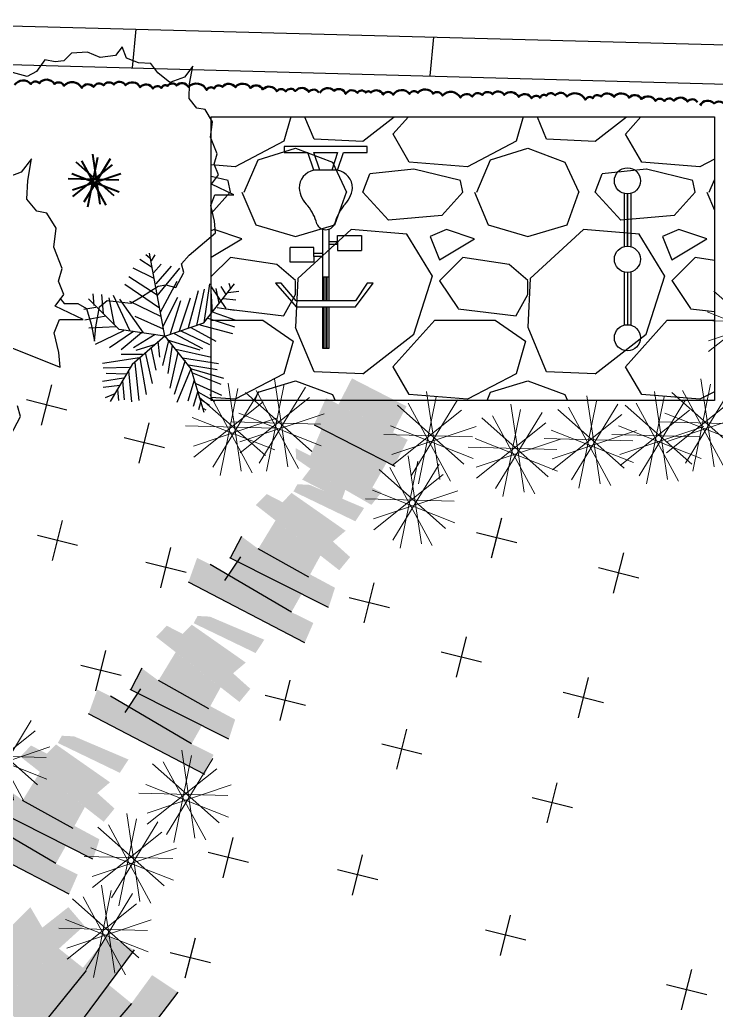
# Model space of a CAD drawing. Header units: millimetres. Extents: x 1933 to 24107, y 1228 to 18074.
# Drawn here: x 17900 to 20564, y 14002 to 17789 of the extents above; entities that cross this region are included whole.
import ezdxf

# ---------------------------------------------------------------- set-up
doc = ezdxf.new("R2010")
doc.units = ezdxf.units.MM
doc.layers.add('marc det', color=74, linetype='Continuous', lineweight=18)
doc.styles.add('ATTR', font='romans.shx', dxfattribs={"width": 0.8, "height": 0.470416})

# ---------------------------------------------------------------- blocks, each defined once
blk = doc.blocks.new('Exercise Bike')
at = {"linetype": 'Continuous'}
for p, q in [((-0.75, 10), (-0.75, 17)), ((-0.75, 17), (0.25, 17)), ((-0.5, 17), (-0.5, 9.9929)), ((-0.25, 10), (-0.25, 17)), ((0, 17), (0, 9.9929)), ((0.25, 17), (0.25, 10)), ((-5.25, 10), (-8.25, 6)), ((-7.25, 6), (-5.25, 9)), ((-0.75, 10), (-5.25, 10)), ((-5.25, 9), (4.75, 9)), ((4.75, 10), (-0.75, 10)), ((-0.75, 5), (-0.75, 9)), ((-0.5, 8.9396), (-0.5, 5)), ((-0.25, 5), (-0.25, 9)), ((0, 8.9396), (0, 5)), ((0.25, 9), (0.25, 5)), ((8.25, 6), (4.75, 10)), ((4.75, 9), (7.25, 6)), ((-8.25, 6), (-7.25, 6)), ((7.25, 6), (8.25, 6)), ((-0.75, -3.0635), (-0.75, 5)), ((-0.75, 5), (0.25, 5)), ((0.25, 5), (0.25, -3.0635)), ((1.75, 2.5), (5.75, 2.5)), ((1.75, 1.5), (1.75, 2.5)), ((5.75, 2.5), (5.75, 0)), ((-6.25, -2), (-6.25, 0.5)), ((-2.25, 0.5), (-6.25, 0.5)), ((-2.25, -0.5), (-2.25, 0.5)), ((0.25, 1.5), (1.75, 1.5)), ((0.25, 1), (1.75, 1)), ((1.75, 1.5), (1.75, 0)), ((1.75, 0), (5.75, 0)), ((-2.25, -0.5), (-0.75, -0.5)), ((-2.25, -1), (-2.25, -0.5)), ((-2.25, -1), (-2.25, -2)), ((-0.75, -1), (-2.25, -1)), ((-2.25, -2), (-6.25, -2)), ((-2.25, -13), (-3.25, -16)), ((-2.25, -16), (-1.25, -13)), ((-2.25, -13), (1.75, -13)), ((0.75, -13), (1.75, -16)), ((1.75, -13), (2.75, -16)), ((-7.25, -16), (-7.25, -17)), ((-4.75, -16), (-7.25, -16)), ((-3.25, -16), (-4.75, -16)), ((1.75, -16), (-2.25, -16)), ((6.75, -16), (2.75, -16)), ((6.75, -17), (6.75, -16)), ((-7.25, -17), (6.75, -17))]:
    blk.add_line(p, q, dxfattribs=at)
for centre, radius, start, end in [((-0.25, -4.625), 1.625, 22.61987, 157.3801), ((-9.6692, -1.9154), 8.1889, 321.6175, 345.2525), ((9.1691, -1.9154), 8.1889, 194.7476, 218.3825), ((0.1685, -10.5843), 4.9531, 133.6443, 173.2256), ((-0.6686, -10.5843), 4.9531, 6.774486, 46.35562), ((-1.7006, -10.0005), 3.0494, 179.9906, 259.6205), ((1.2006, -10.0005), 3.0494, 280.3795, 0.009389)]:
    blk.add_arc(centre, radius, start, end, dxfattribs=at)
blk = doc.blocks.new('fff')
at = {"color": 93}
for p, q in [((80686.8, 24306.7), (80654.6, 24332.5)), ((80799.9, 23710.9), (80683.3, 24344.1)), ((80698.9, 24286.1), (80727, 24332.5)), ((80702.9, 24234.5), (80610.4, 24296.4)), ((80715, 24193.2), (80771.3, 24260.3)), ((80735.1, 24110.7), (80851.8, 24244.8)), ((80743.1, 24023), (80525.9, 24162.3)), ((80719, 24152), (80558.1, 24229.3)), ((80743.1, 24017.9), (80916.2, 24229.3)), ((80759.2, 23925), (80493.7, 24105.5)), ((80767.3, 23894.1), (80896, 24131.3)), ((81099.8, 23810.9), (81333.1, 24110.8)), ((81101.3, 23811.5), (81145.5, 24110.7)), ((81230, 24090.1), (81266.2, 24028.2)), ((81290.4, 24115.9), (81302.4, 24074.6)), ((80260.3, 23945.6), (80252.3, 24033.3)), ((80316.6, 24028.2), (80328.7, 23883.7)), ((80405.2, 24023), (80529.9, 23754.8)), ((80787.4, 23785.7), (80900.1, 24007.5)), ((80980.5, 23775.4), (81057, 24059.1)), ((81044.9, 23790.9), (81105.3, 24069.4)), ((81153.6, 24054), (81161.6, 23894.1)), ((81189.8, 24074.6), (81213.9, 23961.1)), ((81286.3, 24043.6), (81366.8, 24054)), ((80450.1, 23760.9), (80216.8, 23994.2)), ((80373, 24002.4), (80413.2, 23796.1)), ((80638.5, 23734.2), (80457.5, 23992.1)), ((80529.9, 23976.6), (80767.3, 23863.1)), ((80843.7, 23729), (80924.2, 23981.7)), ((80912.1, 23749.6), (80996.6, 24002.4)), ((81250.1, 23997.2), (81342.7, 23986.9)), ((80272.4, 23930.2), (80179.8, 23914.7)), ((80348.8, 23863.1), (80187.9, 23832.2)), ((80570.1, 23863.1), (80787.4, 23765.1)), ((81169.6, 23894.1), (81342.7, 23832.2)), ((81201.8, 23930.2), (81334.6, 23909.5)), ((80429.3, 23780.6), (80220.1, 23770.3)), ((80799.9, 23710.9), (81099.8, 23810.9)), ((81069.1, 23796.1), (81318.5, 23729)), ((81129.4, 23847.6), (81334.6, 23780.6)), ((80485.6, 23749.6), (80268.4, 23646.5)), ((80562.1, 23744.5), (80377, 23620.7)), ((80799.9, 23710.9), (80450.1, 23760.9)), ((80622.4, 23734.2), (80465.5, 23605.2)), ((80799.9, 23710.9), (80550, 23494.4)), ((80727, 23723.8), (80562.1, 23620.7)), ((80799.9, 23710.9), (80999.9, 23461)), ((80871.9, 23729), (81089.2, 23615.5)), ((80924.2, 23749.6), (81141.5, 23646.5)), ((81000.7, 23775.4), (81189.8, 23672.3)), ((80727, 23646.5), (80578.2, 23600)), ((80747.2, 23672.3), (80759.2, 23548.5)), ((80827.6, 23677.4), (80783.4, 23486.6)), ((80819.6, 23682.6), (81069.1, 23605.2)), ((80855.8, 23641.3), (80823.6, 23424.7)), ((80630.5, 23569.1), (80465.5, 23569.1)), ((80650.6, 23584.6), (80702.9, 23347.3)), ((80694.9, 23615.5), (80731.1, 23450.4)), ((80900.1, 23584.6), (80839.7, 23311.2)), ((80884, 23610.4), (81157.6, 23548.5)), ((80606.3, 23543.3), (80324.7, 23502)), ((80550, 23494.4), (80383.4, 23211.1)), ((80570.1, 23507.2), (80602.3, 23218.3)), ((80610.4, 23543.3), (80658.7, 23264.7)), ((80956.4, 23522.7), (80871.9, 23264.7)), ((80936.3, 23543.3), (81209.9, 23502)), ((80980.5, 23491.7), (81201.8, 23455.6)), ((80529.9, 23471.1), (80328.7, 23465.9)), ((80501.7, 23419.5), (80352.8, 23424.7)), ((80521.8, 23445.3), (80546, 23208)), ((81000.7, 23460.8), (80892, 23202.8)), ((80999.9, 23461), (81099.8, 23127.8)), ((81004.7, 23460.8), (81250.1, 23388.5)), ((81012.7, 23429.8), (81230, 23342.1)), ((80485.6, 23388.5), (80324.7, 23362.8)), ((80457.5, 23331.8), (80328.7, 23316.3)), ((80477.6, 23367.9), (80489.7, 23223.5)), ((81024.8, 23373.1), (80976.5, 23213.2)), ((81036.9, 23347.3), (81234, 23259.6)), ((80417.2, 23269.9), (80344.8, 23239)), ((80437.3, 23300.9), (80445.4, 23218.3)), ((81053, 23290.5), (81016.7, 23171.9)), ((81053, 23285.4), (81181.7, 23213.2)), ((81073.1, 23202.8), (81057, 23146.1)), ((81073.1, 23228.6), (81141.5, 23182.2)), ((81097.2, 23156.4), (81113.3, 23146.1))]:
    blk.add_line(p, q, dxfattribs=at)
at = {"color": 93, "style": 'ATTR', "width": 0.8, "flags": 9}
blk.add_attdef('ESTCODE', (80799.9, 23710.9), '', height=0.00304, dxfattribs=at)
blk = doc.blocks.new('pzzzzzzzzz')
at = {"layer": 'marc det', "color": 85, "lineweight": 0}
for p, q in [((-11.9, 110.3), (16.9, -81.7)), ((56.1, 92.1), (-45.3, -73.5)), ((-29.4, -91.4), (9.2, 98.8)), ((-87.1, -51.1), (64.8, 69.8)), ((-75.6, 80.6), (69.9, -48)), ((40.6, -85.3), (-52.1, 85.3)), ((90.3, -35.5), (-90.3, 35.5)), ((96.4, 34.5), (-87.6, -27.2)), ((-105.3, 16.8), (88.8, 11.8))]:
    blk.add_line(p, q, dxfattribs=at)

msp = doc.modelspace()

# ---------------------------------------------------------------- hatches: boundary and pattern name
at = {"true_color": 0x333234}
h = msp.add_hatch(dxfattribs=at)
h.set_pattern_fill('GRAVEL', color=250, scale=35, style=0)
h.set_pattern_definition([(228.0128, (3586.27, 2899.596), (-7112, -8001), [119.603, -11840.67]), (184.96974, (3506.26, 2810.696), (10667.999996, 889.00005), [205.242, -20318.917]), (132.51045, (3301.79, 2792.916), (8890, -9779), [144.719, -14327.153]), (267.27369, (2955.08, 2570.666), (889, 17780), [186.902, -18503.253]), (292.83365, (2946.19, 2383.976), (-4445, 10668), [183.272, -18143.933]), (357.27369, (3017.31, 2215.066), (-17780, 889), [186.902, -18503.253]), (37.69424, (3204, 2206.176), (-11557, -8890), [247.168, -24469.59]), (72.25533, (3399.58, 2357.306), (6223, 19558), [233.352, -23101.84]), (121.42957, (3470.7, 2579.556), (-7112, 11557), [187.535, -18565.941]), (175.23636, (3372.91, 2739.576), (9779, -889), [214.1, -10490.878]), (222.39744, (3159.55, 2757.356), (-10668, -9779), [276.877, -27410.87]), (138.81407, (3835.19, 2561.776), (-6223, 5334), [94.502, -9355.698]), (171.46923, (3764.07, 2624.006), (11557, -1778), [179.789, -17799.124]), (225, (3586.3, 2650.7), (-1e-13, -889), [125.723, -1131.513]), (203.1986, (3524.04, 2757.36), (4445, 1778), [67.704, -6702.718]), (291.8014, (3461.81, 2730.69), (-889, 2667), [95.748, -4691.664]), (30.96376, (3497.37, 2641.79), (2667, 1778), [155.512, -5028.204]), (161.565, (3630.72, 2721.8), (1778, -889), [112.45, -2698.814]), (16.38954, (2946.19, 2730.686), (8890, 2667), [157.53, -15595.59]), (70.34618, (3097.32, 2775.136), (-3556, -9779), [132.16, -13083.775]), (293.1986, (3630.72, 2899.6), (-1778, 4445), [135.408, -6635.014]), (343.61046, (3684.06, 2775.136), (-8890, 2667), [157.53, -15595.59]), (339.44395, (2946.19, 2179.51), (-4445, 1778), [151.912, -7443.707]), (294.77514, (3088.43, 2126.166), (-4445, 9779), [127.285, -12601.258]), (66.8014, (3639.61, 2010.6), (1778, 4445), [135.408, -6635.014]), (17.35402, (3692.95, 2135.056), (-11557, -3556), [149.024, -14753.332]), (69.44395, (3204, 2010.6), (-1778, -4445), [75.956, -7519.663]), (101.3099, (3586.27, 2010.6), (-889, 3556), [45.33, -4487.698]), (165.9638, (3577.38, 2055.05), (2667, -889), [183.272, -3482.17]), (186.009, (3399.58, 2099.496), (8890, 889), [169.843, -16814.478]), (303.6901, (3497.37, 2561.78), (-889, 1778), [128.213, -3077.122]), (353.15723, (3568.49, 2455.096), (15113, -1778), [223.845, -22160.603]), (60.9454, (3790.74, 2428.43), (-3556, -6223), [91.528, -9061.287]), (90, (3835.2, 2508.4), (-889, 889), [53.34, -835.66]), (120.25644, (3381.8, 2126.166), (3556, -6223), [123.503, -12226.88]), (48.0128, (3319.57, 2232.846), (7112, 8001), [239.205, -11721.067]), (0, (3479.6, 2410.65), (889, 889), [231.14, -657.86]), (325.30485, (3710.73, 2410.646), (8890, -6223), [140.563, -13915.76]), (254.0546, (3826.3, 2330.64), (-889, -3556), [129.44, -6342.578]), (207.64598, (3790.74, 2206.176), (-16891, -8890), [210.75, -20864.363]), (175.42608, (3604.05, 2108.386), (-11557, 889), [222.96, -22073.046])])
h.paths.add_polyline_path([(18631.9, 17417.7), (18631.9, 16334), (20556.7, 16334), (20556.7, 17417.7)])
h = msp.add_hatch(color=30)
h.set_gradient(color1=(250, 136, 5), one_color=1, tint=1, name='INVCURVED')
h.paths.add_polyline_path([(19170.3, 16418.2), (19119, 16318.7), (19327.3, 16211.8), (19379, 16311.2)])
h.paths.add_polyline_path([(18955, 16151), (18956.6, 16110.8), (19011.6, 16072.8), (19009.4, 16069.9), (19244.8, 15934.4), (19283.1, 15982.8)])
h.paths.add_polyline_path([(19009.4, 16069.9), (18979.7, 16031.3), (19131.4, 15953.1), (19145.1, 15991.8)], flags=17)
h = msp.add_hatch(color=30)
h.paths.add_polyline_path([(19071.3, 16343.1), (19025.2, 16240.9), (19331.8, 16083.7), (19383.5, 16183)])
h.paths.add_polyline_path([(19054.7, 16225.7), (19010.9, 16122.3), (19248.3, 16000.6), (19303.9, 16098)])
h = msp.add_hatch(color=30)
h.paths.add_polyline_path([(19004.9, 15658.6), (19049.8, 15740.7), (18877.9, 15874.9), (18811.9, 15766.5), (18812.6, 15765.9)])
h.paths.add_polyline_path([(19121.9, 15684.4), (19163.4, 15734.9), (19097.4, 15794.2), (19096.1, 15793.1), (18902.8, 15942.8), (18904.7, 15944.6), (18844.1, 15975.9), (18802.5, 15933.8)])
h.paths.add_polyline_path([(19096.1, 15793.1), (19146.1, 15835.3), (18939.6, 15979.9), (18902.8, 15942.8)])
for points in [[(19183.5, 15871.6), (19216.9, 15922.4), (19008.8, 16010.9), (18961.6, 16013.4), (18946.6, 15985.6)], [(18801.6, 15367.9), (18835, 15418.8), (18626.9, 15507.2), (18579.7, 15509.7), (18564.7, 15482)], [(18282.2, 14910), (18315.6, 14960.9), (18107.6, 15049.4), (18060.3, 15051.8), (18045.3, 15024.1)]]:
    msp.add_hatch(color=30).paths.add_polyline_path(points)
h = msp.add_hatch(color=30)
h.set_gradient(color1=(250, 136, 5), one_color=1, tint=1, name='INVCURVED')
h.paths.add_polyline_path([(18989.6, 15407.3), (19022.6, 15482.9), (18938.7, 15524.3), (18628.1, 15706.7), (18577.8, 15731.5), (18544.8, 15639.2)])
h.paths.add_polyline_path([(18938.7, 15524.3), (18977.9, 15593.8), (18731.8, 15717.8), (18697.4, 15666)], flags=17)
h.paths.add_polyline_path([(19080.9, 15541.8), (19105.5, 15617.4), (19010.3, 15668.6), (19004.9, 15658.6), (18811.8, 15766.4), (18811.9, 15766.5), (18747.9, 15813.8), (18705.2, 15731.3)])
h = msp.add_hatch(color=30)
h.paths.add_polyline_path([(18623, 15155), (18667.9, 15237), (18496, 15371.2), (18430, 15262.8), (18430.7, 15262.3)])
h.paths.add_polyline_path([(18740, 15180.8), (18781.5, 15231.3), (18715.5, 15290.5), (18714.2, 15289.5), (18520.9, 15439.1), (18522.8, 15441), (18462.2, 15472.2), (18420.6, 15430.1)])
h.paths.add_polyline_path([(18714.2, 15289.5), (18764.2, 15331.6), (18557.7, 15476.3), (18520.9, 15439.1)])
h = msp.add_hatch(color=30)
h.set_gradient(color1=(250, 136, 5), one_color=1, tint=1, name='INVCURVED')
h.paths.add_polyline_path([(18607.7, 14903.7), (18640.7, 14979.2), (18556.8, 15020.6), (18246.2, 15203), (18195.9, 15227.8), (18162.9, 15135.5)])
h.paths.add_polyline_path([(18556.8, 15020.6), (18596, 15090.1), (18349.9, 15214.2), (18315.5, 15162.3)], flags=17)
h.paths.add_polyline_path([(18699, 15038.2), (18723.6, 15113.7), (18628.4, 15164.9), (18623, 15155), (18429.9, 15262.7), (18430, 15262.8), (18366, 15310.1), (18323.3, 15227.6)])
h = msp.add_hatch(color=30)
h.paths.add_polyline_path([(18103.6, 14697.1), (18148.5, 14779.1), (17976.7, 14913.3), (17910.6, 14804.9), (17911.3, 14804.4)])
h.paths.add_polyline_path([(18220.6, 14722.9), (18262.1, 14773.4), (18196.1, 14832.7), (18194.9, 14831.6), (18001.6, 14981.2), (18003.4, 14983.1), (17942.8, 15014.3), (17901.2, 14972.2)])
h.paths.add_polyline_path([(18194.9, 14831.6), (18244.8, 14873.8), (18038.3, 15018.4), (18001.6, 14981.2)])
h = msp.add_hatch(color=30)
h.set_gradient(color1=(250, 136, 5), one_color=1, tint=1, name='INVCURVED')
h.paths.add_polyline_path([(18088.3, 14445.8), (18121.4, 14521.3), (18037.5, 14562.7), (17726.8, 14745.1), (17676.5, 14770), (17643.6, 14677.7)])
h.paths.add_polyline_path([(18037.5, 14562.7), (18076.6, 14632.2), (17830.6, 14756.3), (17796.1, 14704.5)], flags=17)
h.paths.add_polyline_path([(18179.6, 14580.3), (18204.3, 14655.8), (18109.1, 14707), (18103.6, 14697.1), (17910.6, 14804.8), (17910.6, 14804.9), (17846.7, 14852.2), (17803.9, 14769.7)])
h = msp.add_hatch(color=30)
h.paths.add_polyline_path([(18154, 14154.7), (18049.5, 14238), (17818.5, 14029), (17954.9, 13909.5), (17955.9, 13910.3)])
h.paths.add_polyline_path([(18146.3, 14325.6), (18085.5, 14396.5), (17985.8, 14318.1), (17987, 14316), (17729.1, 14080.6), (17726.9, 14083.7), (17668.1, 14006.1), (17717.1, 13937.2)])
h.paths.add_polyline_path([(17987, 14316), (17939.9, 14396.7), (17685.8, 14141.4), (17729.1, 14080.6)])
h = msp.add_hatch(color=30)
h.set_gradient(color1=(250, 136, 5), one_color=1, tint=1, name='INVCURVED')
h.paths.add_polyline_path([(18503.9, 14071.6), (18405.7, 14136.6), (18326.9, 14028.7), (17994.1, 13636.2), (17946.8, 13571.4), (18068.6, 13502.4)])
h.paths.add_polyline_path([(18326.9, 14028.7), (18238.7, 14100.8), (18003.8, 13784.9), (18068.3, 13723.7)], flags=17)
h.paths.add_polyline_path([(18337, 14233), (18236.7, 14286.2), (18141.3, 14164.8), (18154, 14154.7), (17955.1, 13909.3), (17954.9, 13909.5), (17872.7, 13831), (17978.3, 13750.7)])

# ---------------------------------------------------------------- linework, layer by layer
for p, q in [((17029.6, 17788.9), (23773.3, 17607.2)), ((18331.3, 17605.5), (18345.4, 17753.5)), ((19469.9, 17574.2), (19484, 17722.8)), ((17029.6, 17641.3), (23817.5, 17454.6))]:
    msp.add_line(p, q)
at = {"color": 0, "lineweight": -2}
for p, q in [((20211.6, 17124.9), (20211.6, 16923.3)), ((20224.1, 17123.3), (20224.1, 16923.3)), ((20224.1, 16923.3), (20224.1, 17123.3)), ((20236.6, 17124.9), (20236.6, 16923.3)), ((20211.6, 16823.3), (20211.6, 16621.7)), ((20224.1, 16823.3), (20224.1, 16623.3)), ((20236.6, 16823.3), (20236.6, 16621.7))]:
    msp.add_line(p, q, dxfattribs=at)
at = {"color": 92}
for p, q in [((17983.1, 16239.2), (18021.6, 16393.2)), ((18079.3, 16296.9), (17925.3, 16335.5)), ((18356.4, 16094.2), (18395, 16248.2)), ((18452.7, 16151.9), (18298.7, 16190.4)), ((18024.6, 15721.2), (18063.1, 15875.2)), ((19704.7, 15731.5), (19743.2, 15885.5)), ((19801, 15789.3), (19647, 15827.8)), ((18120.8, 15778.9), (17966.8, 15817.4)), ((18439.4, 15617.6), (18477.9, 15771.6)), ((18535.7, 15675.3), (18381.7, 15713.8)), ((20171.4, 15596.8), (20209.9, 15750.8)), ((20267.7, 15654.6), (20113.7, 15693.1)), ((19217.3, 15482.9), (19255.8, 15636.9)), ((19313.5, 15540.6), (19159.5, 15579.1)), ((19569.9, 15275.6), (19608.4, 15429.6)), ((18190.5, 15223.8), (18229, 15377.8)), ((19666.1, 15333.4), (19512.1, 15371.9)), ((18286.8, 15281.6), (18132.8, 15320.1)), ((18895.7, 15109.9), (18934.3, 15263.9)), ((20036.6, 15120.2), (20075.1, 15274.2)), ((18992, 15167.6), (18838, 15206.1)), ((20132.8, 15178), (19978.8, 15216.5)), ((19341.7, 14923.4), (19380.2, 15077.4)), ((19438, 14981.1), (19284, 15019.6)), ((19917.4, 14718.3), (19955.9, 14872.3)), ((20013.7, 14776), (19859.7, 14814.5)), ((18677.9, 14508.9), (18716.5, 14662.9)), ((18774.2, 14566.7), (18620.2, 14605.2)), ((19172.5, 14442.8), (19211, 14596.8)), ((19268.8, 14500.6), (19114.7, 14539.1)), ((19738.6, 14212.1), (19777.1, 14366.1)), ((18532.7, 14125.6), (18571.3, 14279.6)), ((19834.9, 14269.8), (19680.9, 14308.3)), ((18629, 14183.3), (18475, 14221.8)), ((20431.4, 14003.6), (20469.9, 14157.6)), ((20527.7, 14061.4), (20373.6, 14099.9))]:
    msp.add_line(p, q, dxfattribs=at)
at = {"color": 32, "true_color": 0xe07000}
for p, q in [((19025.2, 16240.9), (19334.2, 16082.5)), ((18747.9, 15813.8), (18704.7, 15730.3)), ((19004.9, 15658.6), (18811.8, 15766.4)), ((18743.4, 15735.2), (18683.2, 15644.8)), ((19080.9, 15541.8), (18703.3, 15732.2)), ((18938.7, 15524.3), (18628.1, 15706.7)), ((18989.6, 15407.3), (18544.8, 15639.2)), ((18366, 15310.1), (18322.8, 15226.6)), ((18623, 15155), (18429.9, 15262.7)), ((18361.5, 15231.5), (18301.3, 15141.1)), ((18699, 15038.2), (18321.4, 15228.6)), ((18556.8, 15020.6), (18246.2, 15203)), ((18607.7, 14903.7), (18162.9, 15135.5)), ((18179.6, 14580.3), (17802, 14770.7)), ((18103.6, 14697.1), (17910.6, 14804.8)), ((18037.5, 14562.7), (17726.8, 14745.1)), ((18088.3, 14445.8), (17643.6, 14677.7)), ((18337, 14233), (17976.5, 13748.2)), ((18154, 14154.7), (17955.1, 13909.3)), ((18503.9, 14071.6), (18068.6, 13502.4)), ((18326.9, 14028.7), (17994.1, 13636.2))]:
    msp.add_line(p, q, dxfattribs=at)
for points in [[(18053.3, 16725.1), (18069.5, 16703.9), (18122, 16703.9), (18155.1, 16685.2), (18172.5, 16625.3), (18185, 16560), (18191, 16615.7), (18204.8, 16692), (18233.3, 16715.3), (18324.5, 16705.1), (18365.3, 16729.2), (18429.5, 16771.2), (18458.6, 16775.4), (18497.2, 16765.3), (18527.8, 16822.8), (18517.7, 16856.2), (18547.8, 16888.6), (18648.3, 16974.5), (18644.3, 17019.4), (18630.7, 17078.7), (18646.3, 17120), (18719, 17119.5), (18633.4, 17160.2), (18660.1, 17196.4), (18643.3, 17237.3), (18654.4, 17276.3), (18629.6, 17340.7), (18636.2, 17399.5), (18608.2, 17445.5), (18576.9, 17451.2), (18547.1, 17488.1), (18549.3, 17544.5), (18561.4, 17611.7), (18529.6, 17570.2), (18473.2, 17548.8), (18427.3, 17585.6), (18401.5, 17621.8), (18353.4, 17624.2), (18308, 17641.8), (18291.7, 17685.8), (18265.5, 17652.7), (18207.4, 17644.3), (18158.7, 17665.7), (18097.2, 17661.1), (18067.6, 17631.7), (18034.6, 17628.2), (17995.4, 17635.3), (17963.1, 17590.7), (17927.3, 17571.9), (17858, 17590.8)], [(17687.5, 16606), (18053.5, 16461.5), (18048.5, 16517.6), (18031.6, 16591.7), (18051.1, 16643.4), (18141.9, 16642.7), (18034.9, 16693.6), (18068.4, 16738.8), (18047.3, 16790), (18061.2, 16838.7), (18030.2, 16919.2), (18038.5, 16992.7), (18003.4, 17050.3), (17964.3, 17057.4), (17927.1, 17103.5), (17929.8, 17174), (17945, 17258), (17905.2, 17206.1), (17834.7, 17179.4)], [(17864.6, 16200), (17902.9, 16271.9), (17890.3, 16313.6)]]:
    msp.add_lwpolyline(points)
at = {"color": 92, "lineweight": 50}
for points in [[(17880, 17539.7, -0.520567), (17942.2, 17542.9, -0.520567), (17974.4, 17546.6, -0.520567), (18032.2, 17543.5, -0.520567), (18068.6, 17536.4, -0.520567), (18137, 17528.8, -0.520567), (18182.1, 17532.3, -0.520567), (18220.8, 17538, -0.520567), (18259.4, 17541.6, -0.520567), (18304.4, 17538.7, -0.520567), (18360, 17531.3, -0.520567), (18409.2, 17526.1, -0.520567), (18441.4, 17527.7, -0.520567), (18465.1, 17535.8, -0.520567), (18499.5, 17537.4, -0.520567), (18544.4, 17532.3, -0.520567), (18614.9, 17520.4, -0.520567), (18642.9, 17526.3, -0.520567), (18675.2, 17532.1, -0.520567), (18724.4, 17531.3, -0.520567), (18782.3, 17528.1, -0.520567), (18829.3, 17523, -0.520567), (18882.8, 17515.6, -0.520567), (18917.1, 17515, -0.520567), (18953.6, 17516.5, -0.520567), (19005, 17513.5, -0.520567), (19043.5, 17510.7)], [(19047.6, 17509.7, -0.520567), (19101.4, 17517.4, -0.520567), (19146.2, 17505.9, -0.520567), (19191.3, 17509.4, -0.520567), (19223.4, 17510.9, -0.520567), (19242.7, 17510.6, -0.520567), (19289.8, 17503.3, -0.520567), (19328.3, 17502.7, -0.520567), (19390.6, 17505.9, -0.520567), (19422.8, 17509.6, -0.520567), (19480.6, 17506.4, -0.520567), (19516.9, 17499.3, -0.520567), (19585.4, 17491.7, -0.520567), (19630.5, 17495.2, -0.520567), (19669.1, 17501, -0.520567), (19707.8, 17504.6, -0.520567), (19752.8, 17501.6, -0.520567), (19808.4, 17494.2, -0.520567), (19857.6, 17489.1, -0.520567), (19889.8, 17490.6, -0.520567), (19913.5, 17498.8, -0.520567), (19947.8, 17500.3, -0.520567), (19992.7, 17495.3, -0.520567), (20063.3, 17483.3, -0.520567), (20091.3, 17489.2, -0.520567), (20123.5, 17495.1, -0.520567), (20172.8, 17494.2, -0.520567), (20230.6, 17491.1, -0.520567), (20277.7, 17486, -0.520567), (20331.2, 17478.6, -0.520567), (20365.4, 17478, -0.520567), (20401.9, 17479.5, -0.520567), (20453.3, 17476.5, -0.520567), (20491.8, 17473.6)], [(20501.9, 17461.5, -0.520567), (20555.6, 17469.2, -0.520567), (20600.5, 17457.7, -0.520567)]]:
    msp.add_lwpolyline(points, format="xyb", dxfattribs=at)
at = {"color": 250, "true_color": 0x333234}
msp.add_lwpolyline([(18631.9, 17417.7), (20556.7, 17417.7), (20556.7, 16334), (18631.9, 16334)], close=True, dxfattribs=at)
at = {"color": 0, "lineweight": -2}
for centre in [(20224.1, 17173.3), (20224.1, 16873.3), (20224.1, 16573.3)]:
    msp.add_circle(centre, 50, dxfattribs=at)
at = {"layer": 'marc det', "color": 85, "lineweight": 40}
for p, q in [((18177.5, 17275.5), (18206.3, 17083.5)), ((18102.3, 17114), (18254.2, 17235)), ((18113.8, 17245.7), (18259.2, 17117.1)), ((18230, 17079.9), (18137.3, 17250.4)), ((18245.5, 17257.3), (18144.1, 17091.7)), ((18159.9, 17073.7), (18198.6, 17264)), ((18279.7, 17129.6), (18099, 17200.7)), ((18285.8, 17199.7), (18101.7, 17138)), ((18084.1, 17182), (18278.2, 17177))]:
    msp.add_line(p, q, dxfattribs=at)
at = {"layer": 'marc det', "color": 82}
msp.add_lwpolyline([(18193.2, 17186.3), (18183.1, 17197.6), (18179.8, 17179.2)], close=True, dxfattribs=at)

# ---------------------------------------------------------------- block references
at = {"xscale": 22.68983602255048, "yscale": 22.68983602255048, "zscale": 22.68983602618299, "rotation": 180}
msp.add_blockref('Exercise Bike', (19064.4, 16918.5), dxfattribs=at)
at = {"color": 92, "xscale": 0.4999999999881766, "yscale": 0.4999999999881766, "zscale": 0.4999999999881766}
msp.add_blockref('fff', (-21945.8, 4724.5), dxfattribs=at)
at = {"lineweight": 20, "xscale": 1.749999999697138, "yscale": 1.749999999697138, "zscale": 1.75}
for p in [(20687.2, 16609.8), (18717.4, 16206.6), (18895, 16222.7), (20525.8, 16222.7), (19476.3, 16174.3), (20348.2, 16174.3), (20089.8, 16158.2), (19799.2, 16125.9), (19406.3, 15928.3), (17845.5, 14948.4), (18539.8, 14803.2), (18329.9, 14561.3), (18233, 14287.1)]:
    msp.add_blockref('pzzzzzzzzz', p, dxfattribs=at)

doc.saveas('drawing.dxf')
